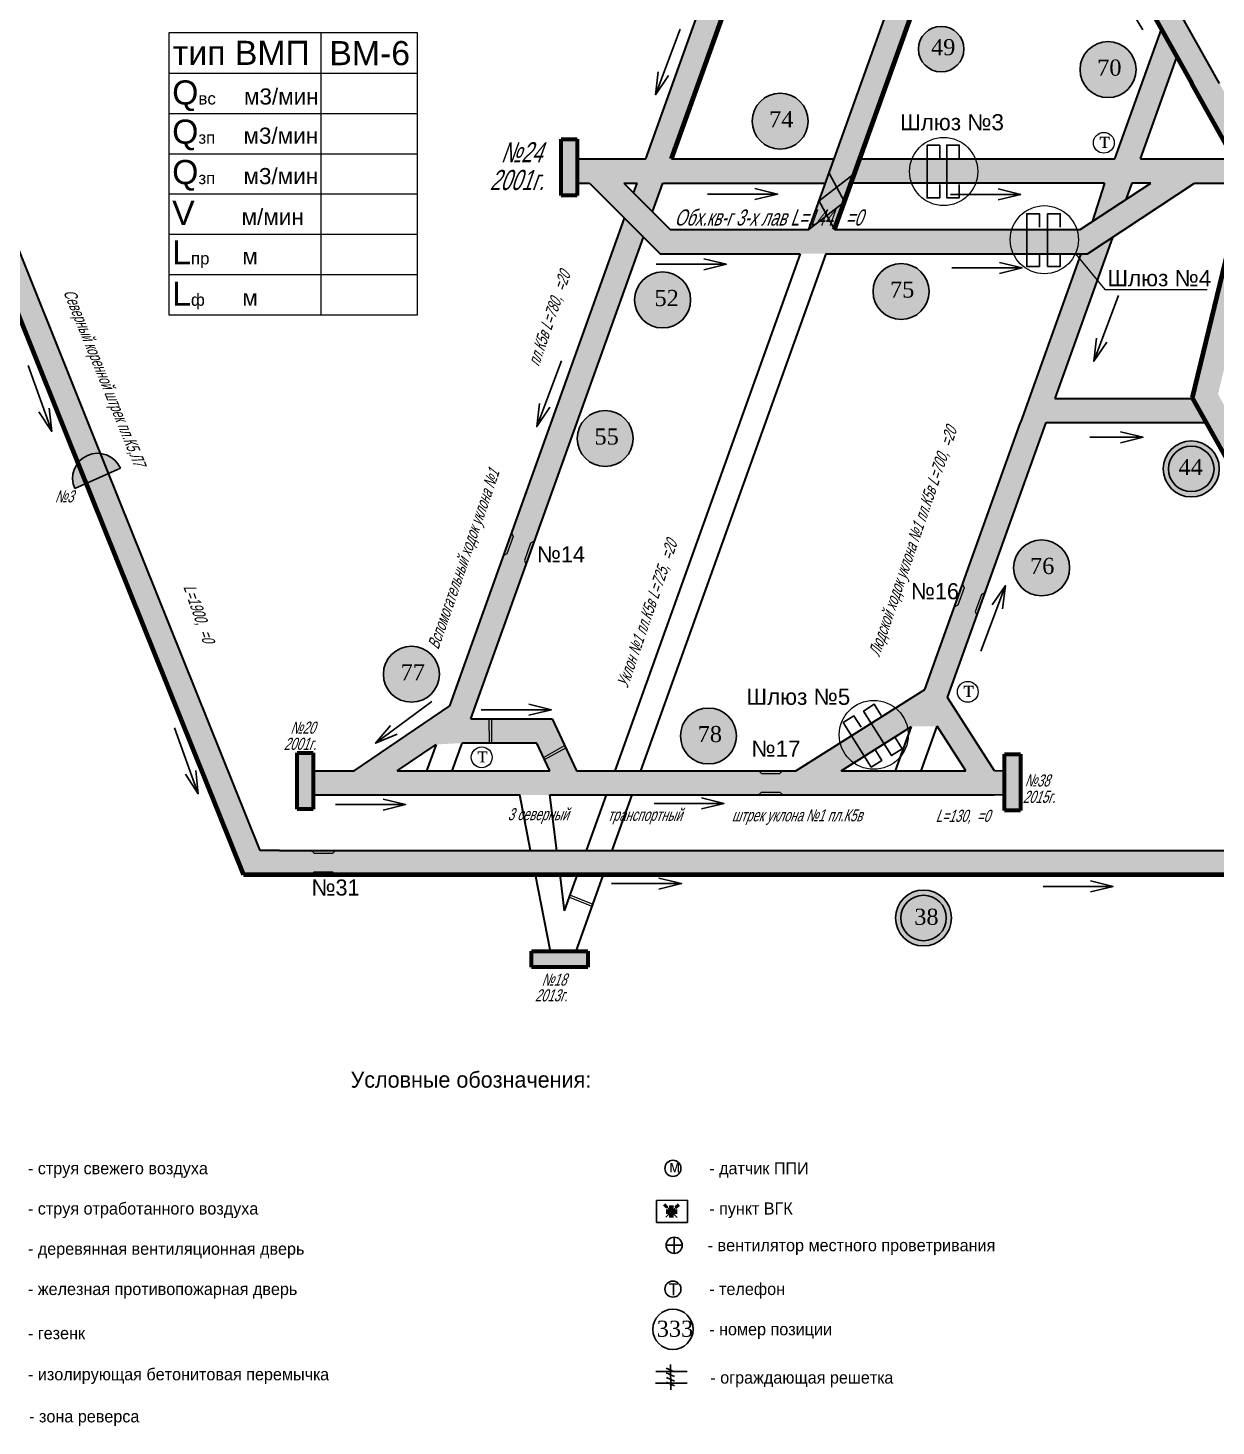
# Model space of a CAD drawing. Extents: x -416 to 179, y -69 to 259.
# Drawn here: x -204.7 to -57.2, y -62.2 to 111.4 of the extents above; entities that cross this region are included whole.
import ezdxf

# ---------------------------------------------------------------- set-up
doc = ezdxf.new("R2010")
doc.units = 0
doc.header["$MEASUREMENT"] = 0
doc.linetypes.add('K5LT_BASIC', pattern=[0])
for name, color, linetype in [('0 VIEW0', 7, 'Continuous'), ('Вент. шлюзы', 7, 'Continuous'), ('Замерные станции', 7, 'Continuous'), ('Направление струи', 7, 'Continuous'), ('Позиции краска', 7, 'Continuous'), ('Позиции ПЛА', 7, 'Continuous'), ('Сланцевые заслоны', 7, 'Continuous'), ('Условные обозначения', 7, 'Continuous')]:
    doc.layers.add(name, color=color, linetype=linetype)
doc.styles.add('ESKD', font='Eskdwin')
doc.styles.add('K5_TEXTSTYLE', font='win_eskd.shx', dxfattribs={"width": 0.7, "oblique": 15, "bigfont": 'b_eskd.shx'})

# ---------------------------------------------------------------- blocks, each defined once
blk = doc.blocks.new('*U29')
at = {"layer": '0 VIEW0', "color": 5, "linetype": 'K5LT_BASIC', "lineweight": 60}
for p, q in [((-138.4933286616179, 97.62098418520401), (-136.4933286616179, 97.62098418520401)), ((-138.4933286616179, 90.62098418520401), (-138.4933286616179, 97.62098418520401)), ((-136.4933286616179, 97.62098418520401), (-136.4933286616179, 90.62098418520401)), ((-136.4933286616179, 90.62098418520401), (-138.4933286616179, 90.62098418520401))]:
    blk.add_line(p, q, dxfattribs=at)
blk = doc.blocks.new('*U31')
at = {"layer": '0 VIEW0', "color": 5, "linetype": 'K5LT_BASIC', "lineweight": 60}
for p, q in [((-142.1784498588595, -3.259041511970878), (-135.1784498588595, -3.259041511970878)), ((-142.1784498588595, -5.259041511970878), (-142.1784498588595, -3.259041511970878)), ((-135.1784498588595, -3.259041511970878), (-135.1784498588595, -5.259041511970878)), ((-135.1784498588595, -5.259041511970878), (-142.1784498588595, -5.259041511970878))]:
    blk.add_line(p, q, dxfattribs=at)
blk = doc.blocks.new('*U32')
at = {"layer": '0 VIEW0', "color": 5, "linetype": 'K5LT_BASIC', "lineweight": 60}
for p, q in [((-171.2830796218775, 20.65753921306941), (-169.2830796218775, 20.65753921306941)), ((-171.2830796218775, 13.65753921306941), (-171.2830796218775, 20.65753921306941)), ((-169.2830796218775, 20.65753921306941), (-169.2830796218775, 13.65753921306941)), ((-169.2830796218775, 13.65753921306941), (-171.2830796218775, 13.65753921306941))]:
    blk.add_line(p, q, dxfattribs=at)
blk = doc.blocks.new('заслон')
at = {"layer": 'Сланцевые заслоны'}
blk.add_hatch(color=256, dxfattribs=at).paths.add_polyline_path([(-1.5026385631508, 0), (2.708584065114497, 0, 1)])
blk.add_line((-1.502638563150867, 0), (2.708584065114565, 0), dxfattribs=at)
blk.add_arc((0.6029727509818485, 0), 2.105611314132648, 0, 180, dxfattribs=at)
blk = doc.blocks.new('дверь')
blk.add_lwpolyline([(0, 0), (-0.6253370972034418, 0), (-0.6253370972034418, -0.5879446300475593), (1.831282599166798, -0.5879446300475593), (1.831282599166798, 0), (1.205945501963356, 0)])
blk = doc.blocks.new('решетка')
for p, q in [((-0.9565333665766502, 0), (2.207744529522074, 0)), ((-0.01757845576139516, 0.4812352298574751), (-0.5058334320867743, -0.5321188961290773)), ((0.5645739832687013, 0.4812352298574751), (0.07631900694332217, -0.5321188961290773)), ((1.146726422298798, 0.4812352298574751), (0.6584714459734187, -0.5321188961290773)), ((1.728878861328894, 0.4812352298574751), (1.240623885003515, -0.5321188961290773))]:
    blk.add_line(p, q)
blk = doc.blocks.new('*U40')
at = {"layer": '0 VIEW0', "color": 5, "linetype": 'K5LT_BASIC', "lineweight": 60}
for p, q in [((-112.2302554350994, 126.2304227718571), (-110.2302554350994, 126.2304227718571)), ((-112.2302554350994, 119.2304227718571), (-112.2302554350994, 126.2304227718571)), ((-110.2302554350994, 126.2304227718571), (-110.2302554350994, 119.2304227718571)), ((-110.2302554350994, 119.2304227718571), (-112.2302554350994, 119.2304227718571))]:
    blk.add_line(p, q, dxfattribs=at)

msp = doc.modelspace()

# ---------------------------------------------------------------- hatches: boundary and pattern name
at = {"layer": 'Замерные станции', "linetype": 'Continuous'}
for color, points in [(6, [(-59.85156328523082, 92.1499031390795), (-59.85156328523082, 95.1499031390795), (-66.57593779351163, 95.1499031390795), (-67.65026559764884, 92.1499031390795), (-65.29721556889099, 92.1499031390795), (-74.05472875395716, 86.36910105366704), (-74.46655007602274, 86.36910105366704, -0.07509763341211653), (-74.27780379826203, 85.11951564444576, -0.1070437463352392), (-74.65688936945712, 83.36910105366704), (-73.15386786204792, 83.36910105366704)]), (6, [(-74.27780379826203, 85.11951564444576, 0.07509763341211649), (-74.46655007602274, 86.36910105366704), (-78.1079192377448, 86.36910105366704), (-78.1079192377448, 83.36910105366704), (-74.65688936945712, 83.36910105366704, 0.1070437463352392)]), (71, [(-139.910546479996, 19.15866151434598), (-152.0054563500322, 19.15866151434598), (-155.1920187973636, 19.15866151434598), (-158.8442665951052, 19.15866151434598), (-154.0244056066163, 22.41915571244141), (-152.3126879595484, 27.19903101812388), (-164.1984515738288, 19.15866151434598), (-169.2830796218775, 19.15866151434598), (-169.2830796218775, 16.15866151434598), (-160.7919740115199, 16.15866151434598), (-153.0797841541694, 16.15866151434598), (-144.9114237434645, 16.15866151434598), (-143.6282206011329, 16.15866151434598), (-139.910546479996, 16.15866151434598)]), (2, [(-147.4104291904452, 25.59857534721107), (-149.6992635210673, 25.59857534721107), (-150.7735913252045, 22.59857534721107), (-147.3935010580891, 22.59857534721107)]), (2, [(-147.1104244144554, 25.59857534721107), (-147.4104291904452, 25.59857534721107), (-147.3935010580891, 22.59857534721107), (-147.0934962820993, 22.59857534721107)]), (2, [(-139.6160191428253, 25.59857534721107), (-147.1104244144554, 25.59857534721107), (-147.0934962820993, 22.59857534721107), (-141.5230060891515, 22.59857534721107), (-140.6821120480635, 20.80466805955679), (-138.0571869811372, 22.27306673560965)]), (2, [(-100.1768657767846, 19.15866151434598), (-103.7398974879456, 19.15866151434598), (-102.1828436926762, 20.1399979399359, -0.1810368252390943), (-103.8518466409482, 22.63422424558324), (-109.3664061745113, 19.15866151434598), (-136.5973095336698, 19.15866151434598), (-139.910546479996, 19.15866151434598), (-139.910546479996, 16.15866151434598), (-101.4636117256314, 16.15866151434599)]), (2, [(-102.4511701654821, 23.51700353684343), (-103.8518466409482, 22.63422424558324, 0.1810368252390943), (-102.1828436926762, 20.1399979399359), (-100.8522935357118, 20.9785799716362)]), (2, [(-137.929528825951, 22.0007293378792), (-138.0571869811372, 22.27306673560965), (-140.6821120480635, 20.80466805955679), (-140.5544538928774, 20.53233066182634)]), (2, [(-137.929528825951, 22.0007293378792), (-140.5544538928774, 20.53233066182634), (-139.910546479996, 19.15866151434598), (-136.5973095336698, 19.15866151434598)]), (2, [(-85.35377950709491, 20.16337564005194), (-86.67452579913447, 22.22571255773966), (-89.03577344651423, 20.3500201105674), (-88.2728125379673, 19.15866151434598), (-91.03788415551034, 19.15866151434598, 0.3868830473411595)]), (2, [(-90.19603440830883, 18.74793579962945, -0.05477242757307994), (-91.03788415551034, 19.15866151434598), (-100.1768657767846, 19.15866151434598), (-101.4636117256314, 16.15866151434599), (-94.86343351376894, 16.15866151434599), (-89.67473192463494, 16.15866151434599)])]:
    msp.add_hatch(color=color, dxfattribs=at).paths.add_polyline_path(points)
at = {"layer": 'Замерные станции', "linetype": 'Continuous', "lineweight": 0}
h = msp.add_hatch(color=6, dxfattribs=at)
edge = h.paths.add_edge_path()
edge.add_line((-208.4451033823109, 90.30342575924277), (-235.8781051670479, 90.30342575924277))
edge.add_line((-235.8781051670479, 90.30342575924277), (-235.9127790949362, 87.30342575924277))
edge.add_line((-235.9127790949362, 87.30342575924277), (-235.9127790949362, 87.31891957121002))
edge.add_line((-235.9127790949362, 87.31891957121002), (-210.4728458487621, 87.30342575924277))
edge.add_line((-210.4728458487621, 87.30342575924277), (-210.4699570929841, 87.29623589759943))
edge.add_line((-210.4699570929841, 87.29623589759943), (-199.931215691452, 61.06622602684186))
edge.add_line((-199.931215691452, 61.06622602684186), (-198.4652424927478, 57.41754635939257))
edge.add_arc((-196.0369875580629, 55.48192811206221), 3.105324464081007, 83.66813179543573, 141.4408394572883, ccw=False)
edge.add_line((-195.6945102034095, 58.56830937314607), (-196.6981277310273, 61.06622602684186))
edge.add_line((-196.6981277310273, 61.06622602684186), (-208.4451033823109, 90.30342575924277))
at = {"layer": 'Замерные станции', "linetype": 'Continuous'}
h = msp.add_hatch(color=2, dxfattribs=at)
edge = h.paths.add_edge_path()
edge.add_line((-83.45651797681731, 19.15866151434598), (-84.71034804606396, 19.15866151434598))
edge.add_line((-84.71034804606396, 19.15866151434598), (-85.35377950709491, 20.16337564005194))
edge.add_arc((-88.7478914498547, 22.78425986915296), 4.288243232646105, 250.2631468614693, 322.3251984413824, ccw=False)
edge.add_line((-90.19603440830883, 18.74793579962945), (-89.67473192463493, 16.15866151434598))
edge.add_line((-89.67473192463493, 16.15866151434598), (-83.45651797681731, 16.15866151434598))
edge.add_line((-83.45651797681731, 16.15866151434598), (-83.45651797681731, 19.15866151434598))
at = {"layer": 'Позиции краска', "linetype": 'Continuous', "lineweight": 0}
for color, points in [(30, [(-92.60500306678898, 162.4509789335521), (-100.6911494424628, 162.4509789335521), (-99.30820715328916, 166.3127675343348), (-94.76531055138523, 166.3127675343348), (-91.32780927031676, 166.3127675343348), (-86.27241139899937, 166.3127675343348), (-87.72380033060429, 162.4509789335521), (-89.1675017857205, 162.4509789335521), (-87.48928396393832, 159.4509789335521), (-85.64642028739156, 159.4509789335521), (-81.58391508016818, 159.4509789335521), (-80.50958727603097, 162.4509789335521), (-84.51892024921436, 162.4509789335521), (-83.06753131760945, 166.3127675343348), (-79.12664498685731, 166.3127675343348), (-75.94008253952595, 166.3127675343348), (-74.86575473538875, 169.3127675343348), (-74.74054821816058, 169.6623996952432), (-77.92711066549194, 169.6623996952432), (-78.0523171827201, 169.3127675343348), (-98.23387934915195, 169.3127675343348), (-92.95363416125961, 184.0575553939384), (-91.92817822632563, 186.9210834465076), (-95.11474067365698, 186.9210834465076), (-101.4204417964833, 169.3127675343348), (-103.9458943214628, 169.3127675343348), (-103.9458943214628, 166.3127675343348), (-102.4947696006205, 166.3127675343348), (-107.5791751458949, 152.1148508676682), (-117.4047790488471, 124.6774043123968), (-120.8898897035341, 124.6774043123968), (-120.8898897035341, 121.6774043123968), (-118.4791068529844, 121.6774043123968), (-127.9788508812435, 95.1499031390795), (-124.7922884339121, 95.1499031390795), (-115.292544405653, 121.6774043123968), (-112.2302554350994, 121.6774043123968), (-112.2302554350994, 124.6774043123968), (-114.2182166015158, 124.6774043123968), (-104.3926126985635, 152.1148508676682), (-101.7654772466, 159.4509789335521), (-90.9267852450068, 159.4509789335521)]), (3, [(-91.32780927031676, 166.3127675343348), (-94.76531055138523, 166.3127675343348), (-74.02275581091396, 129.2331564053507), (-60.20645812002368, 104.5349959313698), (-48.57752868557929, 83.74699818130108), (-45.14002740451083, 83.74699818130107), (-55.09073901717305, 101.5349959313698), (-56.76895683895522, 104.5349959313698), (-68.90703670806332, 126.2331564053507), (-70.5852545298455, 129.2331564053507), (-83.38541034292406, 152.1148508676682), (-85.06362816470624, 155.1148508676682)]), (151, [(-83.2876322701895, 145.7951479520203), (-85.23046869003889, 149.2681829680342), (-94.03665443508395, 124.6774043123968), (-95.99753950571046, 124.6774043123968), (-95.99753950571046, 121.6774043123968), (-95.11098223922116, 121.6774043123968), (-104.6107262674803, 95.1499031390795), (-107.7552128751418, 86.36910105366704), (-104.5686504278104, 86.36910105366704), (-101.4241638201489, 95.1499031390795), (-91.9244197918898, 121.6774043123968), (-88.85008302118088, 121.6774043123968), (-88.85008302118088, 124.6774043123968), (-90.85009198775259, 124.6774043123968)]), (151, [(-88.49264325592998, 108.798829165747, 1), (-94.14050263570078, 108.798829165747, 1)]), (41, [(-62.04078592377806, 107.8140597929484), (-63.98362234362743, 111.2870948089624), (-69.76250024084295, 95.1499031390795), (-66.57593779351163, 95.1499031390795)]), (41, [(-74.07954357933536, 106.2523497688632, 1), (-67.12724553239192, 106.2523497688632, 1)]), (2, [(-107.828999976617, 99.84694820682046, 1), (-114.7812980235605, 99.84694820682046, 1)]), (3, [(-136.4933286616179, 97.62098418520401), (-138.4933286616179, 97.62098418520401), (-138.4933286616179, 90.62098418520401), (-136.4933286616179, 90.62098418520401)]), (3, [(-127.9788508812435, 95.1499031390795), (-136.4933286616179, 95.1499031390795), (-136.4933286616179, 92.1499031390795), (-134.9703131774905, 92.1499031390795), (-126.1895110920781, 83.36910105366704), (-108.829540679279, 83.36910105366704), (-107.7552128751418, 86.36910105366704), (-124.9468704049588, 86.36910105366704), (-130.7276724903712, 92.1499031390795), (-129.0531786853807, 92.1499031390795)]), (2, [(-122.8716277827629, 95.1499031390795), (-124.7922884339121, 95.1499031390795), (-127.9788508812435, 95.1499031390795), (-129.0531786853807, 92.1499031390795), (-125.8666162380493, 92.1499031390795), (-122.8716277827629, 92.1499031390795)]), (2, [(-104.6107262674803, 95.1499031390795), (-122.8716277827629, 95.1499031390795), (-122.8716277827629, 92.1499031390795), (-105.6850540716175, 92.1499031390795)]), (2, [(-93.05557524257586, 95.1499031390795), (-101.4241638201489, 95.1499031390795), (-102.4984916242861, 92.1499031390795), (-93.05557524257586, 92.1499031390795)]), (2, [(-66.57593779351163, 95.1499031390795), (-93.05557524257586, 95.1499031390795), (-93.05557524257586, 92.1499031390795), (-67.65026559764884, 92.1499031390795)]), (161, [(-54.95638145898999, 95.1499031390795), (-59.85156328523082, 95.1499031390795), (-59.85156328523082, 92.1499031390795), (-53.27816363720781, 92.1499031390795)]), (4, [(-125.8666162380493, 92.1499031390795), (-129.0531786853807, 92.1499031390795), (-129.4947129307917, 90.91694357949996), (-127.1483903466622, 88.5706209953704)]), (41, [(-68.37868328785103, 90.11583768699754), (-67.65026559764884, 92.1499031390795), (-71.02991510882683, 92.1499031390795), (-72.55168819462953, 87.36125257159307)]), (4, [(-128.267099265593, 85.44668922718192), (-130.6134218497225, 87.79301181131146), (-144.6299494881278, 48.652646316456), (-144.4358007869121, 48.23585012900614), (-145.2208936142407, 46.08155475340011), (-145.6167075759701, 45.89717982650117), (-152.3126879595484, 27.19903101812388), (-154.0244056066163, 22.41915571244141), (-150.7735913252045, 22.59857534721106), (-149.6992635210673, 25.59857534721107)]), (6, [(-92.86636427581323, 86.36910105366704), (-104.5686504278104, 86.36910105366704), (-107.7552128751418, 86.36910105366704), (-108.829540679279, 83.36910105366704), (-105.6429782319477, 83.36910105366704), (-92.86636427581323, 83.36910105366704)]), (6, [(-78.1079192377448, 86.36910105366704), (-92.86636427581323, 86.36910105366704), (-92.86636427581323, 83.36910105366704), (-78.1079192377448, 83.36910105366704)]), (41, [(-70.06445681991744, 85.40840986401503), (-73.15386786204792, 83.36910105366704), (-73.98131465264171, 83.36910105366704), (-80.41112900093673, 65.41420593636502), (-77.2245665536054, 65.41420593636502)]), (30, [(-49.79657505097465, 53.15330483916629), (-51.47479287275684, 56.15330483916629), (-56.94568690801117, 65.9331331145767), (-53.36431293583604, 80.74699818130108), (-14.56992333863234, 80.74699818130108), (-11.23295329804503, 80.74699818130108), (-3.35762797026328, 80.74699818130108), (-5.035845792045464, 83.74699818130108), (-55.72546388229269, 83.74699818130108), (-60.1380526902806, 65.49492629371471), (-38.65570866873345, 27.09285998971004), (-38.58346712892564, 26.96372024598279), (-28.68013393851613, 9.260416666666664), (-25.24263265744765, 9.260416666666664), (-35.21820738766498, 27.09285998971004), (-33.40693661607264, 27.09285998971004), (-33.40693661607264, 30.09285998971004), (-36.89642520944716, 30.09285998971004)]), (6, [(-92.81830523696678, 78.68784008847047, 1), (-99.77060328391022, 78.68784008847047, 1)]), (3, [(-122.4235991374073, 77.64050105792035, 1), (-129.3758971843507, 77.64050105792035, 1)]), (151, [(-78.29889435774261, 62.41420593636502), (-77.2245665536054, 65.41420593636502), (-80.41112900093673, 65.41420593636502), (-81.48545680507394, 62.41420593636502), (-88.67926039176535, 42.3259138182939), (-88.46237022255067, 41.86029651023065), (-89.24746304987927, 39.70600113462463), (-89.69155512610182, 39.4991376785399), (-93.36392146365304, 29.2442611220298), (-95.00397907077894, 24.66449244953503), (-91.81074547703508, 24.6831212508753), (-90.53310524626889, 28.25085977308242), (-86.87770579861792, 38.45835724333529), (-87.08841160242672, 38.91069802723505), (-86.3032586796244, 41.06515830487118), (-85.86716008360656, 41.28024934494459)]), (4, [(-60.09289724285231, 65.41420593636502), (-77.2245665536054, 65.41420593636502), (-78.29889435774261, 62.41420593636502), (-58.41467942107013, 62.41420593636502)]), (4, [(-136.5052302793557, 60.43094211082257, 1), (-129.5529322324123, 60.43094211082257, 1)]), (30, [(-63.0920138592823, 56.64683303289848, 1), (-57.4441544795115, 56.64683303289848, 1)]), (6, [(-194.6954388400341, 56.08170772647127), (-197.4362064776929, 54.85636530333862), (-177.9112372395006, 6.260416666666693), (-156.6244373715093, 6.260416666666693), (-139.232135954164, 6.260416666666693), (-97.23213595416397, 6.260416666666679), (-51.25140955774054, 6.26041666666667), (-51.25140955774054, 4.407459606636024), (-49.04535586614929, 4.407459606636024), (-46.83930217455804, 4.407459606636024), (-46.83930217455804, 6.260416666666669), (-28.68605921755079, 6.260416666666671), (-28.68036036790181, 7.760416666666671), (-28.68013393851614, 9.260416666666663), (-97.33375892697167, 9.260416666666679), (-140.013826095009, 9.260416666666693), (-155.5501095673721, 9.260416666666693), (-173.4764546308049, 9.2604166666667), (-175.8834947730494, 9.260416666666693)]), (4, [(-144.4358007869121, 48.23585012900614), (-144.6299494881278, 48.652646316456), (-145.6167075759701, 45.89717982650117), (-145.2208936142407, 46.08155475340011)]), (151, [(-75.37030146250387, 44.3547000145777, 1), (-82.32259950944731, 44.3547000145777, 1)]), (151, [(-88.46237022255067, 41.86029651023065), (-88.67926039176535, 42.3259138182939), (-89.69155512610182, 39.4991376785399), (-89.24746304987927, 39.70600113462463)]), (151, [(-85.86716008360656, 41.28024934494459), (-86.3032586796244, 41.06515830487118), (-87.08841160242672, 38.91069802723505), (-86.87770579861792, 38.45835724333529)]), (71, [(-160.5611387583762, 31.14419768479399, 1), (-153.6088407114327, 31.14419768479399, 1)]), (2, [(-93.36392146365304, 29.2442611220298), (-100.002190772981, 25.06047794388191), (-98.40331414321071, 22.52205437867468), (-95.00397907077894, 24.66449244953503)]), (2, [(-90.53310524626889, 28.25085977308242), (-91.81074547703508, 24.6831212508753), (-90.20191271811358, 22.17093915117356), (-87.84066507073382, 24.04663159834582)]), (2, [(-123.681737208024, 23.47141864248385, 1), (-116.7294391610805, 23.47141864248385, 1)]), (2, [(-100.002190772981, 25.06047794388191), (-102.4511701654821, 23.51700353684343), (-100.8522935357118, 20.9785799716362), (-98.40331414321071, 22.52205437867468)]), (2, [(-86.67452579913447, 22.22571255773966), (-87.84066507073382, 24.04663159834582), (-90.20191271811358, 22.17093915117356), (-89.03577344651423, 20.3500201105674)]), (3, [(-169.2830796218775, 21.37791504348808), (-171.2830796218775, 21.37791504348808), (-171.2830796218775, 14.37791504348808), (-169.2830796218775, 14.37791504348808)]), (3, [(-81.45651797681731, 21.21206040414431), (-83.45651797681731, 21.21206040414431), (-83.45651797681731, 14.21206040414431), (-81.45651797681731, 14.21206040414431)]), (6, [(-90.67856476236278, 0.8652497742252763, 1), (-96.32642414213359, 0.8652497742252763, 1)]), (3, [(-135.1784498588595, -3.259041511970878), (-142.1784498588595, -3.259041511970878), (-142.1784498588595, -5.259041511970878), (-135.1784498588595, -5.259041511970878)])]:
    msp.add_hatch(color=color, dxfattribs=at).paths.add_polyline_path(points)
h = msp.add_hatch(color=1, dxfattribs=at)
h.paths.add_polyline_path([(-56.79193514592519, 56.64683303289848, 1), (-63.74423319286861, 56.64683303289848, 1)])
h.paths.add_polyline_path([(-63.0920138592823, 56.64683303289848, -1), (-57.4441544795115, 56.64683303289848, -1)], flags=16)
h.paths.add_polyline_path([(-61.63075923842551, 54.74802848071946), (-57.67762297310468, 54.74802848071946), (-57.67762297310468, 59.01839618079155), (-61.63075923842551, 59.01839618079155)], flags=8)
h = msp.add_hatch(color=1, dxfattribs=at)
h.paths.add_polyline_path([(-90.02634542877647, 0.8652497742252763, 1), (-96.9786434757199, 0.8652497742252763, 1)])
h.paths.add_polyline_path([(-96.32642414213359, 0.8652497742252763, -1), (-90.67856476236278, 0.8652497742252763, -1)], flags=16)
h.paths.add_polyline_path([(-95.35977038160301, -1.122478463798616), (-91.40663411628218, -1.122478463798616), (-91.40663411628218, 3.147889236273481), (-95.35977038160301, 3.147889236273481)], flags=8)

# ---------------------------------------------------------------- linework, layer by layer
at = {"layer": '0 VIEW0', "color": 1, "lineweight": 80}
for p, q in [((-74.02275581091396, 129.2331564053507), (-60.20645812002368, 104.5349959313698)), ((-124.7922884339121, 95.1499031390795), (-115.292544405653, 121.6774043123968)), ((-101.4241638201489, 95.1499031390795), (-91.9244197918898, 121.6774043123968)), ((-48.5775286855793, 83.74699818130108), (-60.20645812002368, 104.5349959313698)), ((-104.5686504278104, 86.36910105366704), (-101.4241638201489, 95.1499031390795)), ((-210.4728458487621, 87.30342575924277), (-199.931215691452, 61.06622602684186)), ((-55.72546388229269, 83.74699818130108), (-60.1380526902806, 65.49492629371471)), ((-60.1380526902806, 65.49492629371471), (-38.65570866873345, 27.09285998971004)), ((-199.931215691452, 61.06622602684186), (-177.9112372395006, 6.260416666666693)), ((-177.9112372395006, 6.2604166666667), (-156.6244373715093, 6.260416666666694)), ((-156.6244373715093, 6.260416666666694), (-139.232135954164, 6.26041666666669)), ((-139.232135954164, 6.26041666666669), (-97.23213595416397, 6.260416666666679))]:
    msp.add_line(p, q, dxfattribs=at)
at = {"layer": '0 VIEW0', "lineweight": 30}
for p, q in [((-56.76895683895522, 104.5349959313698), (-68.90703670806332, 126.2331564053507)), ((-127.9788508812435, 95.1499031390795), (-118.4791068529844, 121.6774043123968)), ((-104.6107262674803, 95.1499031390795), (-95.11098223922116, 121.6774043123968)), ((-69.76250024084295, 95.1499031390795), (-63.98362234362743, 111.2870948089624)), ((-66.57593779351163, 95.1499031390795), (-62.04078592377806, 107.8140597929485)), ((-136.4933286616179, 95.1499031390795), (-127.9788508812435, 95.1499031390795)), ((-136.4933286616179, 95.1499031390795), (-127.9788508812435, 95.1499031390795)), ((-124.7922884339121, 95.1499031390795), (-104.6107262674803, 95.1499031390795)), ((-107.7552128751418, 86.36910105366704), (-104.6107262674803, 95.1499031390795)), ((-101.4241638201489, 95.1499031390795), (-69.76250024084295, 95.1499031390795)), ((-66.57593779351163, 95.1499031390795), (-54.95638145898999, 95.1499031390795)), ((-136.4933286616179, 92.1499031390795), (-134.9703131774905, 92.1499031390795)), ((-134.9703131774905, 92.1499031390795), (-126.1895110920781, 83.36910105366704)), ((-130.7276724903712, 92.1499031390795), (-129.0531786853807, 92.1499031390795)), ((-130.7276724903712, 92.1499031390795), (-124.9468704049588, 86.36910105366704)), ((-129.4947129307917, 90.91694357949996), (-129.0531786853807, 92.1499031390795)), ((-127.1483903466622, 88.5706209953704), (-125.8666162380493, 92.1499031390795)), ((-125.8666162380493, 92.1499031390795), (-105.6850540716175, 92.1499031390795)), ((-71.02991510882683, 92.1499031390795), (-102.4984916242861, 92.1499031390795)), ((-74.05472875395716, 86.36910105366704), (-65.29721556889099, 92.1499031390795)), ((-73.15386786204792, 83.36910105366704), (-59.85156328523082, 92.1499031390795)), ((-71.02991510882683, 92.1499031390795), (-72.55168819462953, 87.36125257159307)), ((-67.65026559764884, 92.1499031390795), (-68.37868328785103, 90.11583768699754)), ((-65.29721556889099, 92.1499031390795), (-67.65026559764884, 92.1499031390795)), ((-59.85156328523082, 92.1499031390795), (-53.27816363720781, 92.1499031390795)), ((-208.4451033823109, 90.30342575924277), (-196.6981277310273, 61.06622602684186)), ((-152.3126879595484, 27.19903101812388), (-130.6134218497225, 87.79301181131146)), ((-149.6992635210673, 25.59857534721107), (-128.267099265593, 85.4466892271819)), ((-124.9468704049588, 86.36910105366704), (-107.7552128751418, 86.36910105366704)), ((-104.5686504278104, 86.36910105366704), (-74.05472875395716, 86.36910105366704)), ((-70.06445681991744, 85.40840986401504), (-77.2245665536054, 65.41420593636502)), ((-108.829540679279, 83.36910105366704), (-131.8238941836004, 19.15866151434599)), ((-105.6429782319477, 83.36910105366704), (-128.637331736269, 19.15866151434597)), ((-126.1895110920781, 83.36910105366704), (-108.829540679279, 83.36910105366704)), ((-105.6429782319477, 83.36910105366704), (-73.15386786204792, 83.36910105366704)), ((-73.98131465264171, 83.36910105366704), (-81.48545680507394, 62.41420593636502)), ((-77.2245665536054, 65.41420593636502), (-60.09289724285231, 65.41420593636502)), ((-196.6981277310273, 61.06622602684186), (-175.8834947730494, 9.2604166666667)), ((-93.36392146365304, 29.2442611220298), (-81.48545680507394, 62.41420593636502)), ((-90.53310524626889, 28.25085977308242), (-78.29889435774261, 62.41420593636502)), ((-78.29889435774261, 62.41420593636502), (-58.41467942107013, 62.41420593636502)), ((-109.3664061745113, 19.15866151434598), (-93.36392146365304, 29.2442611220298)), ((-84.71034804606396, 19.15866151434598), (-90.53310524626889, 28.25085977308242)), ((-164.1984515738288, 19.15866151434598), (-152.3126879595484, 27.19903101812388)), ((-149.6992635210673, 25.59857534721107), (-139.6160191428253, 25.59857534721107)), ((-139.6160191428253, 25.59857534721107), (-136.5973095336698, 19.15866151434598)), ((-103.7398974879456, 19.15866151434598), (-95.00397907077894, 24.66449244953503)), ((-96.97566815696307, 19.15866151434597), (-95.00397907077894, 24.66449244953503)), ((-93.78910570963173, 19.15866151434599), (-91.81074547703508, 24.6831212508753)), ((-88.2728125379673, 19.15866151434598), (-91.81074547703508, 24.6831212508753)), ((-152.0054563500322, 19.15866151434598), (-150.7735913252045, 22.59857534721107)), ((-141.5230060891515, 22.59857534721107), (-150.7735913252045, 22.59857534721107)), ((-139.910546479996, 19.15866151434598), (-141.5230060891515, 22.59857534721107)), ((-158.8442665951052, 19.15866151434598), (-154.0244056066163, 22.41915571244141)), ((-154.0244056066163, 22.41915571244141), (-155.1920187973636, 19.15866151434598)), ((-169.2830796218775, 19.15866151434598), (-164.1984515738288, 19.15866151434598)), ((-158.8442665951052, 19.15866151434598), (-155.1920187973636, 19.15866151434598)), ((-155.1920187973636, 19.15866151434598), (-152.0054563500322, 19.15866151434598)), ((-152.0054563500322, 19.15866151434598), (-139.910546479996, 19.15866151434598)), ((-136.5973095336698, 19.15866151434598), (-109.3664061745113, 19.15866151434598)), ((-103.7398974879456, 19.15866151434598), (-88.2728125379673, 19.15866151434598)), ((-169.2830796218775, 16.15866151434598), (-160.7919740115199, 16.15866151434598)), ((-160.7919740115199, 16.15866151434598), (-153.0797841541694, 16.15866151434598)), ((-153.0797841541694, 16.15866151434598), (-144.9114237434645, 16.15866151434598)), ((-142.2874136163496, 9.260416666666691), (-143.6282206011329, 16.15866151434598)), ((-139.0186702601218, 9.260416666666691), (-139.910546479996, 16.15866151434598)), ((-139.910546479996, 16.15866151434598), (-84.75156515621529, 16.15866151434599)), ((-132.8982219877376, 16.15866151434599), (-135.3685474009403, 9.26041666666669)), ((-129.7116595404062, 16.15866151434597), (-132.1819849536089, 9.26041666666669)), ((-173.4764546308049, 9.260416666666698), (-175.8834947730494, 9.2604166666667)), ((-173.4764546308049, 9.260416666666698), (-155.5501095673721, 9.260416666666694)), ((-155.5501095673721, 9.260416666666694), (-138.5501095673721, 9.26041666666669)), ((-140.013826095009, 9.260416666666691), (-97.33375892697168, 9.26041666666668)), ((-97.33375892697167, 9.26041666666668), (-28.68013393851614, 9.260416666666663)), ((-141.7072655045845, 6.260416666666691), (-139.8518814056214, -3.259041511970883)), ((-138.0573964352377, 1.751956891328007), (-138.6290338463932, 6.26041666666669)), ((-138.0573964352377, 1.751956891328007), (-136.4428752050775, 6.260416666666689)), ((-133.2563127577461, 6.260416666666689), (-136.7153272731371, -3.398686919977026))]:
    msp.add_line(p, q, dxfattribs=at)
at = {"layer": 'Замерные станции', "linetype": 'Continuous', "lineweight": 0}
for p, q in [((-187.1963045519929, 110.8022266812918), (-187.1963045519929, 105.8022266812918)), ((-168.3449688454125, 110.8022266812918), (-187.1963045519929, 110.8022266812918)), ((-156.3449688454125, 110.8022266812918), (-168.3449688454125, 110.8022266812918)), ((-168.3449688454125, 110.8022266812918), (-168.3449688454125, 75.80222668129181)), ((-156.3449688454125, 105.8022266812918), (-156.3449688454125, 110.8022266812918)), ((-187.1963045519929, 105.8022266812918), (-187.1963045519929, 100.8022266812918)), ((-187.1963045519929, 105.8022266812918), (-156.3449688454125, 105.8022266812918)), ((-156.3449688454125, 100.8022266812918), (-156.3449688454125, 105.8022266812918)), ((-187.1963045519929, 100.8022266812918), (-187.1963045519929, 95.80222668129181)), ((-187.1963045519929, 100.8022266812918), (-156.3449688454125, 100.8022266812918)), ((-156.3449688454125, 95.80222668129181), (-156.3449688454125, 100.8022266812918)), ((-187.1963045519929, 95.80222668129181), (-187.1963045519929, 90.80222668129181)), ((-187.1963045519929, 95.80222668129181), (-156.3449688454125, 95.80222668129181)), ((-156.3449688454125, 90.80222668129181), (-156.3449688454125, 95.80222668129181)), ((-187.1963045519929, 90.80222668129181), (-187.1963045519929, 85.80222668129181)), ((-187.1963045519929, 90.80222668129181), (-156.3449688454125, 90.80222668129181)), ((-156.3449688454125, 85.80222668129181), (-156.3449688454125, 90.80222668129181)), ((-187.1963045519929, 85.80222668129181), (-187.1963045519929, 80.80222668129181)), ((-187.1963045519929, 85.80222668129181), (-156.3449688454125, 85.80222668129181)), ((-156.3449688454125, 80.80222668129181), (-156.3449688454125, 85.80222668129181)), ((-74.65688936945712, 83.36910105366704), (-70.98185450490428, 78.91497995750547)), ((-187.1963045519929, 80.80222668129181), (-187.1963045519929, 75.80222668129181)), ((-187.1963045519929, 80.80222668129181), (-156.3449688454125, 80.80222668129181)), ((-156.3449688454125, 75.80222668129181), (-156.3449688454125, 80.80222668129181)), ((-70.98185450490428, 78.91497995750547), (-58.31376811537075, 78.91497995750547)), ((-187.1963045519929, 75.80222668129181), (-156.3449688454125, 75.80222668129181)), ((-144.6469254042211, 48.68909001688689), (-144.4358007869121, 48.23585012900614)), ((-144.4358007869121, 48.23585012900614), (-145.2208936142408, 46.08155475340001)), ((-142.2766892439859, 47.44071192364666), (-143.0618421667882, 45.28625164601056)), ((-141.8282655234252, 47.6618819189865), (-142.2766892439859, 47.44071192364666)), ((-145.2208936142408, 46.0815547534001), (-145.6741335021215, 45.87043013609104)), ((-143.0618421667882, 45.28625164601064), (-142.8554736213256, 44.8432220381907)), ((-88.46237022255067, 41.86029651023065), (-89.24746304987931, 39.70600113462453)), ((-88.67349483985967, 42.31353639811141), (-88.46237022255067, 41.86029651023065)), ((-86.3032586796244, 41.06515830487118), (-87.0884116024267, 38.91069802723507)), ((-85.8548349590638, 41.28632830021101), (-86.3032586796244, 41.06515830487118)), ((-89.24746304987931, 39.70600113462461), (-89.70070293776004, 39.49487651731556)), ((-87.08841160242676, 38.91069802723516), (-86.88204305696419, 38.46766841941522)), ((-113.9908220244586, 19.15866153414176), (-113.6294795345417, 18.81307275396991)), ((-111.3364108046305, 18.81307275396985), (-110.9908220244586, 19.15866153414176)), ((-113.6294795345417, 18.81307275396991), (-111.3364108046304, 18.81307275396991)), ((-113.9908220244586, 16.15866153414176), (-113.6372686338653, 16.51221492473503)), ((-113.6372686338653, 16.51221492473503), (-111.3443754150519, 16.51221492473503)), ((-111.3443754150519, 16.51221492473503), (-110.9908220244586, 16.15866153414176)), ((-169.5062332973875, 9.260416666666814), (-169.1448908074706, 8.914827886494962)), ((-169.1448908074706, 8.914827886494962), (-166.8518220775593, 8.914827886494962)), ((-166.8518220775594, 8.914827886494905), (-166.5062332973875, 9.260416666666814)), ((-177.9112372395008, 6.2604166666667), (-177.9112372395008, 6.2604166666667)), ((-169.5062332973875, 6.260416666666814), (-169.1526799067942, 6.61397005726009)), ((-169.1526799067942, 6.61397005726009), (-166.8597866879807, 6.61397005726009)), ((-166.8597866879808, 6.61397005726009), (-166.5062332973875, 6.260416666666814))]:
    msp.add_line(p, q, dxfattribs=at)
at = {"layer": 'Замерные станции', "linetype": 'Continuous'}
for p, q in [((-106.4668925018173, 89.95849333610101), (-102.0603826845179, 93.35108211343106)), ((-103.3344699202476, 89.82111386907036), (-105.2185817536697, 93.39774661719707)), ((-107.7552128751418, 86.36910105366704), (-103.3344699202476, 89.82111386907036)), ((-104.5686504278104, 86.36910105366704), (-106.4997776895182, 90.00935741407909)), ((-84.71034804606396, 19.15866151434598), (-83.45651797681731, 19.15866151434598)), ((-84.75156515621529, 16.15866151434599), (-83.45651797681731, 16.15866151434599))]:
    msp.add_line(p, q, dxfattribs=at)
at = {"layer": 'Замерные станции', "color": 1, "linetype": 'Continuous', "lineweight": 0}
for p, q in [((-147.3934915099957, 22.59688323614024), (-147.4104193728608, 25.59683547700322)), ((-147.0934962859094, 22.59857602242676), (-147.1104241487745, 25.59852826328974)), ((-140.6821120480635, 20.80466805955679), (-138.0571869811372, 22.27306673560965)), ((-140.5544538928774, 20.53233066182634), (-137.9174686139291, 22.00747589212909)), ((-137.340991756394, 3.718732565345448), (-134.5571773398556, 2.600529858197489)), ((-137.4528120271088, 3.440351123691613), (-134.6689976105704, 2.322148416543626))]:
    msp.add_line(p, q, dxfattribs=at)
at = {"layer": 'Замерные станции', "linetype": 'Continuous', "lineweight": 30}
msp.add_line((-144.9114237434645, 16.15866151434598), (-143.6282206011329, 16.15866151434598), dxfattribs=at)
at = {"layer": 'Замерные станции', "color": 1, "linetype": 'Continuous', "lineweight": 80}
msp.add_line((-97.23213595416397, 6.260416666666679), (-51.25140955774054, 6.26041666666667), dxfattribs=at)
at = {"layer": 'Замерные станции', "linetype": 'Continuous', "lineweight": 0}
for centre, radius in [((-91.00528078760499, 93.59215586465575), 4.229845562946936), ((-71.12080955117335, 97.15919324775814), 1.292448602279819), ((-78.50858617780113, 85.11951564444576), 4.2307823795391), ((-88.0109260877548, 28.95782234664625), 1.292448602279819), ((-99.685868682393, 23.61635711666895), 4.280181926931971), ((-148.3531811972866, 20.8233460128306), 1.292448602279819)]:
    msp.add_circle(centre, radius, dxfattribs=at)
at = {"layer": 'Направление струи', "color": 1}
for points in [[(-66.28551237497051, 111.1918411331949), (-70.80443279616627, 118.6319451752444)], [(-123.7143631163405, 111.2689320981424), (-126.7759444988756, 103.12015860959)], [(-125.1478117293453, 105.510384842965), (-126.7759444988756, 103.12015860959), (-126.4273871470353, 105.9911350174364)], [(-120.3321866003585, 90.78338275549945), (-111.6272575409335, 90.78338275549945)], [(-114.4373979763886, 91.46683611524884), (-111.6272575409335, 90.78338275549945), (-114.4373979763886, 90.09992939575005)], [(-90.13939302426797, 90.75199146674717), (-81.43446396484302, 90.75199146674717)], [(-84.24460440029816, 91.43544482649656), (-81.43446396484302, 90.75199146674717), (-84.24460440029816, 90.06853810699778)], [(-126.6868624994909, 82.07030308234866), (-117.9819334400659, 82.07030308234866)], [(-120.7920738755211, 82.75375644209805), (-117.9819334400659, 82.07030308234866), (-120.7920738755211, 81.38684972259927)], [(-89.97873907433086, 81.62618933083908), (-81.2738100149059, 81.62618933083908)], [(-84.08395045036104, 82.30964269058848), (-81.2738100149059, 81.62618933083908), (-84.08395045036104, 80.94273597108969)], [(-204.6609939249115, 69.49932291669461), (-201.725233566797, 61.30437928971678)], [(-138.4572101693618, 70.06525902598133), (-141.5187915518969, 61.91648553742885)], [(-139.8906587823665, 64.30671177080393), (-141.5187915518969, 61.91648553742885), (-141.1702342000566, 64.78746194527531)], [(-202.0295481819128, 64.18038178918712), (-201.725233566797, 61.30437928971678), (-203.3163735463885, 63.71938888126675)], [(-86.40001807357993, 34.00985438109415), (-83.33843669104482, 42.15862786964663)], [(-84.96656946057516, 39.76840163627156), (-83.33843669104482, 42.15862786964663), (-83.68699404288509, 39.28765146180017)], [(-154.5330422399261, 27.75781824740626), (-161.5195799048246, 22.56512324513859)], [(-148.4058510207192, 26.73134281543466), (-139.7009219612942, 26.73134281543466)], [(-142.5110623967494, 27.41479617518405), (-139.7009219612942, 26.73134281543466), (-142.5110623967494, 26.04788945568527)], [(-186.4787165034372, 24.49910044314561), (-183.5429561453228, 16.30415681616778)], [(-158.856477577033, 23.69290148293346), (-161.5195799048246, 22.56512324513859), (-159.6718695971692, 24.78997478645927)], [(-183.8472707604385, 19.18015931563812), (-183.5429561453228, 16.30415681616778), (-185.1340961249142, 18.71916640771775)], [(-121.0655290557015, 15.78691423542102), (-118.2553886202464, 15.10346087567163), (-121.0655290557015, 14.42000751592224)], [(-166.4995763775273, 14.94358505809291), (-157.7946473181024, 14.94358505809291)], [(-160.6047877535575, 15.6270384178423), (-157.7946473181024, 14.94358505809291), (-160.6047877535575, 14.26013169834351)], [(-126.9603176796713, 15.10346087567163), (-118.2553886202464, 15.10346087567163)], [(-126.3495229480332, 5.820701373075167), (-123.539382512578, 5.137248013325774), (-126.3495229480332, 4.453794653576381)], [(-72.7759628368267, 5.464393403186364), (-69.96582240137155, 4.780940043436971), (-72.7759628368267, 4.097486683687578)], [(-132.244311572003, 5.137248013325774), (-123.539382512578, 5.137248013325774)], [(-78.67075146079651, 4.780940043436971), (-69.96582240137155, 4.780940043436971)]]:
    msp.add_lwpolyline(points, dxfattribs=at)
at = {"layer": 'Направление струи', "color": 5}
for points in [[(-69.31191539364835, 78.17027483911608), (-72.37349677618346, 70.0215013505636)], [(-70.74536400665312, 72.41172758393867), (-72.37349677618346, 70.0215013505636), (-72.02493942434319, 72.89247775841005)], [(-69.05126728125188, 59.89607348249996), (-66.24112684579674, 60.57952684224938), (-69.05126728125188, 61.26298020199874)], [(-72.87943379291335, 60.57952684224932), (-66.24112684579674, 60.57952684224938)]]:
    msp.add_lwpolyline(points, dxfattribs=at)
at = {"layer": 'Позиции краска'}
for centre in [(-91.31657294581538, 108.798829165747), (-60.2680841693969, 56.64683303289848), (-93.50249445224819, 0.8652497742252763)]:
    msp.add_circle(centre, 2.823929689885404, dxfattribs=at)
at = {"layer": 'Позиции ПЛА'}
for centre in [(-70.60339455586364, 106.2523497688632), (-111.3051490000888, 99.84694820682046), (-96.2944542604385, 78.68784008847047), (-125.899748160879, 77.64050105792035), (-133.029081255884, 60.43094211082257), (-60.2680841693969, 56.64683303289848), (-78.8464504859756, 44.3547000145777), (-157.0849897349045, 31.14419768479399), (-120.2055881845523, 23.47141864248385), (-93.50249445224819, 0.8652497742252763)]:
    msp.add_circle(centre, 3.476149023471713, dxfattribs=at)
at = {"layer": 'Условные обозначения'}
for p, q in [((-126.6712467635773, -34.20996986233536), (-122.8031781006068, -34.20749934673796)), ((-126.6712467635773, -34.20996986233538), (-126.6712467635773, -36.96754922823516)), ((-122.8031781006068, -34.20749934673799), (-122.8031781006068, -36.96895647763415)), ((-125.5120348582071, -36.31360289370508), (-124.0827704764737, -34.91460206200117)), ((-125.4969030831924, -34.89947028698643), (-124.0979022514884, -36.32873466871982)), ((-126.6712467635773, -36.96754922823519), (-122.8031781006068, -36.96886025004051)), ((-125.4563943217652, -39.79553165106211), (-123.4563943217652, -39.79553165106211)), ((-124.4563943217652, -40.79553165106211), (-124.4563943217652, -38.79553165106211)), ((-126.7338440527831, -55.46935887357535), (-122.834616845543, -55.46686845717568)), ((-126.7845754776082, -56.93760452960657), (-122.8345999816787, -56.93894331246099))]:
    msp.add_line(p, q, dxfattribs=at)
at = {"layer": 'Условные обозначения', "lineweight": 70}
for p, q in [((-125.6295809799853, -35.02506203743505), (-125.3642251863994, -34.77387853653781)), ((-124.2083622269223, -34.78192416520818), (-123.9571787260251, -35.04727995879415))]:
    msp.add_line(p, q, dxfattribs=at)
at = {"layer": 'Условные обозначения', "color": 1, "linetype": 'ByBlock', "lineweight": 70}
for p, q in [((-125.4750777137044, -35.61295582735909), (-124.0988549191618, -35.61295582735909)), ((-124.7932634377878, -36.34428400978879), (-124.7932634377878, -34.866792743357))]:
    msp.add_line(p, q, dxfattribs=at)
at = {"layer": 'Условные обозначения'}
for centre, radius in [((-124.6140138835779, -30.23450147918095), 1), ((-124.4563943217652, -39.79553165106211), 1), ((-124.6140138835779, -45.23450147918095), 1), ((-124.6140138835779, -50.23450147918095), 2.5)]:
    msp.add_circle(centre, radius, dxfattribs=at)

# ---------------------------------------------------------------- block references
at = {"layer": '0 VIEW0', "lineweight": 30}
for name, p in [('*U29', (0, 0)), ('*U40', (28.77373745828208, -105.0183623677128)), ('*U31', (0, 0))]:
    msp.add_blockref(name, p, dxfattribs=at)
at = {"layer": '0 VIEW0', "color": 7, "lineweight": 30}
msp.add_blockref('*U32', (0, 0.7203758304186749), dxfattribs=at)
at = {"layer": 'Вент. шлюзы', "yscale": 2.662322546446376, "zscale": 2.662322546446376}
for p, xscale, rotation in [((-91.49027699793817, 95.18222192249169), 2.662322546446376, 270), ((-89.06322927937481, 95.20727989947741), 2.662322546446376, 270), ((-79.12068387680301, 86.6729034144426), 2.662322546446376, 270), ((-76.5426209931071, 86.6729034144426), 2.662322546446376, 270), ((-98.74504695454101, 26.00159584381887), 2.662322546446375, 302.2055917064371), ((-101.2600689472292, 24.56297261134952), 2.662322546446375, 302.2055917064371)]:
    msp.add_blockref('дверь', p, dxfattribs=dict(at, xscale=xscale, rotation=rotation))
at = {"layer": 'Сланцевые заслоны', "xscale": 1.47478522899189, "yscale": 1.47478522899189, "zscale": 1.47478522899189, "rotation": 24.08846400167775}
msp.add_blockref('заслон', (-196.8488032867811, 55.1189815278656), dxfattribs=at)
at = {"layer": 'Условные обозначения', "rotation": 270.6199589810136}
msp.add_blockref('решетка', (-124.9063371471761, -55.54585092762238), dxfattribs=at)

# ---------------------------------------------------------------- texts
at = {"layer": '0 VIEW0', "lineweight": 30, "style": 'K5_TEXTSTYLE', "oblique": 20, "width": 0.7}
for s, height, p in [('№24', 2.5, (-145.9995818670876, 94.73166023535545)), ('2001г.', 2.5, (-147.3681862204485, 91.29285978224245)), ('Обх.кв-г 3-х лав L=144,  =0', 2, (-124.4400306924909, 86.87592525315132)), ('№3', 1.5, (-201.3458696664191, 52.4899031958081)), ('№20', 1.5, (-172.1217450276602, 23.75740366690833)), ('2001г.', 1.5, (-172.9323275842735, 21.75165672484754)), ('№38', 1.5, (-80.95120811024213, 17.19916183310433)), ('2015г.', 1.5, (-81.18244296192307, 15.16487015441318)), ('3 северный', 1.5, (-145.1332465016058, 13.0049516937944)), ('транспортный', 1.5, (-132.7253917347546, 12.93141967512361)), ('штрек уклона №1 пл.К5в', 1.5, (-117.316673296664, 12.86757638019606)), ('L=130,  =0', 1.5, (-92.00076358715819, 12.80528184199477)), ('№18', 1.5, (-140.922241371321, -7.532427494907765)), ('2013г.', 1.5, (-141.7619859579023, -9.494608963098457))]:
    msp.add_text(s, height=height, dxfattribs=at).set_placement(p)
for s, rotation, p in [(' пл.К5в L=780,  =20', 71.01170151462365, (-141.3908745331704, 68.93151445752699)), ('Северный коренной штрек пл.К5,Л7', 292.1098996274351, (-200.3146957690031, 78.6310512251469)), ('Людской ходок уклона №1 пл.К5в L=700,  =20', 71.15469657833826, (-98.98301890337251, 33.21503329910199)), ('Вспомогательный ходок уклона №1      ', 71.01170151462365, (-153.7304605906045, 34.13195847550924)), ('Уклон №1 пл.К5в L=725,  =20', 71.04633026870432, (-130.2507372245705, 29.33333695033991)), ('L=1900,  =0', 289.3310770018599, (-185.4103564921987, 42.00661126222849))]:
    msp.add_text(s, height=1.5, rotation=rotation, dxfattribs=at).set_placement(p)
at = {"layer": 'Замерные станции', "linetype": 'Continuous', "lineweight": 0, "char_height": 3, "attachment_point": 1}
for s, insert, width in [('{\\fArial|b0|i0|c204|p34;тип ВМП}', (-186.6890867390907, 109.8341121262292), 16.53706001594128), ('{\\fArial|b0|i0|c0|p34;Q\\fArial|b0|i0|c204|p34;\\H0.5x;вс      \\H1.3333x;м3/мин}', (-186.7786780720471, 104.9134871305682), 18.0266934011338), ('{\\fArial|b0|i0|c0|p34;Q\\fArial|b0|i0|c204|p34;\\H0.5x;зп      \\H1.3333x;м3/мин}', (-186.7786780720471, 100.0436144285982), 18.0266934011338), ('{\\fArial|b0|i0|c0|p34;Q\\fArial|b0|i0|c204|p34;\\H0.5x;зп      \\H1.3333x;м3/мин}', (-186.7786780720471, 95.02466268128887), 18.0266934011338), ('{\\fArial|b0|i0|c0|p34;V  \\fArial|b0|i0|c204|p34;\\H0.5x;      \\H1.3333x;м/мин}', (-186.7786780720471, 89.96744782456585), 18.0266934011338), ('{\\fArial|b0|i0|c0|p34;L\\fArial|b0|i0|c204|p34;\\H0.5x;пр       \\H1.3333x;м}', (-186.7786780720471, 85.05522716999985), 18.0266934011338), ('{\\fArial|b0|i0|c0|p34;L\\fArial|b0|i0|c204|p34;\\H0.5x;ф        \\H1.3333x;м}', (-186.7786780720471, 79.91082902734615), 18.0266934011338)]:
    msp.add_mtext(s, dxfattribs=dict(at, insert=insert, width=width))
at = {"layer": 'Замерные станции', "linetype": 'Continuous', "lineweight": 0, "attachment_point": 1}
for s, insert, char_height in [('{\\fArial|b0|i0|c204|p34;ВМ-6}', (-167.2630971942685, 109.8021256932955), 3), ('{\\fArial|b0|i0|c204|p34;Шлюз №3}', (-96.41166402373872, 100.7110001697894), 2), ('{\\fArial|b0|i0|c204|p34;Шлюз №4}', (-70.67666423224344, 81.34023137243406), 2), ('{\\fArial|b0|i0|c204|p34;№}14', (-141.515121815331, 47.04171768730055), 2), ('{\\fArial|b0|i0|c204|p34;№}16', (-95.08292496085483, 42.45797988480592), 2), ('{\\fArial|b0|i0|c204|p34;Шлюз №5}', (-115.4907597957897, 29.3432971790823), 2), ('{\\fArial|b0|i0|c204|p34;№17}', (-114.8763072147146, 22.88763136383545), 2), ('{\\fArial|b0|i0|c204|p34;№}31', (-169.4966916171136, 5.652497738158559), 2)]:
    msp.add_mtext(s, dxfattribs=dict(at, insert=insert, char_height=char_height))
at = {"layer": 'Позиции ПЛА', "char_height": 2, "attachment_point": 1, "style": 'ESKD'}
for s, insert, width in [('{\\fTimes New Roman|b0|i0|c204|p18;49}', (-92.57367653071674, 110.0388133662716), 5.305846308066975), ('{\\fTimes New Roman|b0|i0|c204|p18;70}', (-71.94559860576578, 107.4923339693878), 5.305846308066975), ('{\\fTimes New Roman|b0|i0|c204|p18;74}', (-112.6783583572908, 101.0869324073451), 5.305846308066975), ('{\\fTimes New Roman|b0|i0|c204|p18;т}', (-71.68164275611343, 98.516892789444), 2.255745771994441), ('{\\fTimes New Roman|b0|i0|c204|p18;75}', (-97.66766361764053, 79.92782428899511), 5.305846308066975), ('{\\fTimes New Roman|b0|i0|c204|p18;52}', (-126.9026396510108, 78.88048525844499), 5.305846308066975), ('{\\fTimes New Roman|b0|i0|c204|p18;55}', (-134.3518623190066, 61.67092631134722), 5.305846308066975), ('{\\fTimes New Roman|b0|i0|c204|p18;44}', (-61.84972065210127, 57.88681723342313), 5.305846308066975), ('{\\fTimes New Roman|b0|i0|c204|p18;76}', (-80.28554003929412, 45.59468421510235), 5.305846308066975), ('{\\fTimes New Roman|b0|i0|c204|p18;77}', (-158.42656723491, 32.38418188531864), 5.305846308066975), ('{\\fTimes New Roman|b0|i0|c204|p18;т}', (-88.57175929269488, 30.31552188833211), 2.255745771994441), ('{\\fTimes New Roman|b0|i0|c204|p18;78}', (-121.5471656845577, 24.7114028430085), 5.305846308066975), ('{\\fTimes New Roman|b0|i0|c204|p18;т}', (-148.9140144022267, 22.18104555451646), 2.255745771994441), ('{\\fTimes New Roman|b0|i0|c204|p18;38}', (-94.6562427354254, 2.016310288905062), 5.305846308066975)]:
    msp.add_mtext(s, dxfattribs=dict(at, insert=insert, width=width))
at = {"layer": 'Условные обозначения'}
for s, height, p in [('Условные обозначения:', 2, (-164.6308931036272, -20.21388710059171)), ('- датчик ППИ', 1.5, (-120.1135062496307, -30.97136779993207)), ('- струя свежего воздуха', 1.5, (-204.6878439263808, -30.97136779993207)), ('м', 1.5, (-125.0958498336968, -30.73769256692992)), ('- струя отработанного воздуха', 1.5, (-204.6878439263808, -35.97136779993207)), ('- пункт ВГК', 1.5, (-120.1135062496307, -35.97136779993207)), ('- деревянная вентиляционная дверь', 1.5, (-204.6878439263808, -40.97136779993207)), ('- вентилятор местного проветривания', 1.5, (-120.3009848416725, -40.53239797181323)), ('- железная противопожарная дверь', 1.5, (-204.6878439263808, -45.97136779993207)), ('Т', 1.5, (-125.1541524852694, -46.02792574137777)), ('- телефон', 1.5, (-120.1135062496307, -45.97136779993207)), ('- гезенк', 1.5, (-204.6878439263808, -51.46029457201189)), ('- номер позиции', 1.5, (-120.1135062496307, -50.97136779993207)), ('- изолирующая бетонитовая перемычка', 1.5, (-204.6788243717644, -56.5656472020969)), ('- ограждающая решетка', 1.5, (-119.9694284196514, -56.97164916403858)), ('- зона реверса', 1.5, (-204.5348736363892, -61.79272092213205))]:
    msp.add_text(s, height=height, dxfattribs=at).set_placement(p)
at = {"layer": 'Условные обозначения', "insert": (-126.6277676294465, -49.15653822012257), "char_height": 2, "width": 5.305846308066975, "attachment_point": 1, "style": 'ESKD'}
msp.add_mtext('{\\fTimes New Roman|b0|i0|c204|p18;333}', dxfattribs=at)

doc.saveas('drawing.dxf')
